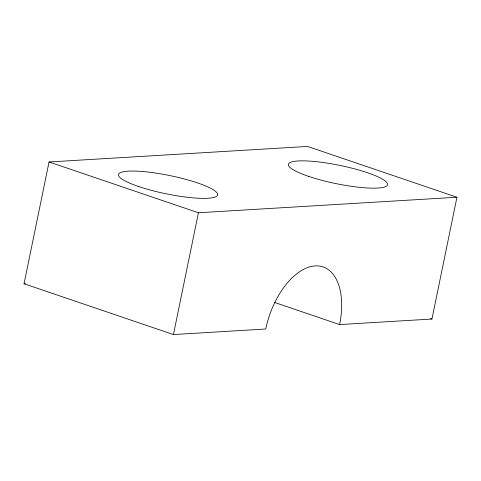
<?xml version="1.0" encoding="UTF-8"?>
<svg xmlns="http://www.w3.org/2000/svg" width="481" height="481" viewBox="0 0 481 481"><rect width="100%" height="100%" fill="white"/><g stroke="black" fill="none" stroke-linecap="round" stroke-linejoin="round"><path stroke-width="0.72" d="M339.622 324.573A63.245 35.119 -71.2 0 0 315.193 265.897A63.245 35.119 -71.2 0 0 265.765 329.01L173.437 334.554L24.05 283.76L49.05 161.971L307.563 146.446L456.95 197.24L431.95 319.029L339.622 324.573L274.176 302.321M173.437 334.554L198.437 212.764L456.95 197.24M24.05 283.76L25.541 283.67M49.05 161.971L198.437 212.764M430.525 318.542L431.95 319.029M138.516 186.484A50.595 9.307 11.6 0 0 217.328 195.551A50.595 9.307 11.6 0 0 148.334 172.09A50.595 9.307 11.6 0 0 138.516 186.484M308.393 176.28A50.595 9.307 11.6 0 0 387.211 185.347A50.595 9.307 11.6 0 0 318.212 161.887A50.595 9.307 11.6 0 0 308.393 176.28"/></g></svg>
